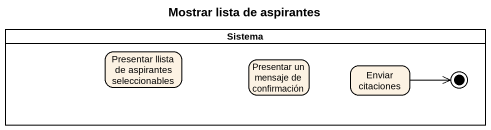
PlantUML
@startuml
title Mostrar lista de aspirantes
hide empty description
state Sistema <<partition>> {
  state "Presentar llista de aspirantes seleccionables" as Presentar_llista_de
  state "Presentar un mensaje de confirmación" as Presentar_un_mensaje_de
  state "Enviar citaciones" as Enviar_citaciones
  Enviar_citaciones -right-> [*]
}
@enduml
